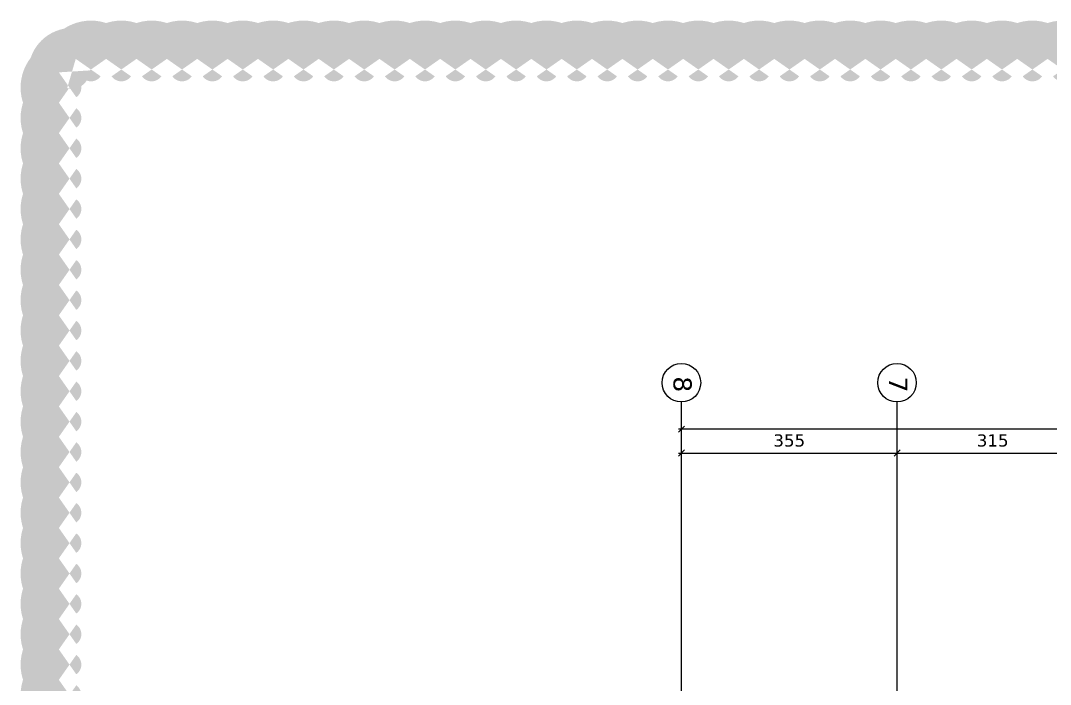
# Model space of a CAD drawing. Header units: inches. Extents: x -48 to 777, y -156 to 510.
# Drawn here: x 259.6 to 276.55, y 255.71 to 266.64 of the extents above; entities that cross this region are included whole.
import ezdxf

# ---------------------------------------------------------------- set-up
doc = ezdxf.new("R2010")
doc.units = ezdxf.units.IN
doc.header["$MEASUREMENT"] = 0
doc.layers.get('Defpoints').update_dxf_attribs({"lineweight": 5})
doc.layers.add('Str-Axes', color=8, linetype='Continuous')
doc.styles.add('ROMAND', font='verdana.ttf')
doc.dimstyles.new('M-1.100', dxfattribs={"dimtxt": 0.2, "dimasz": 0.1, "dimexe": 0.05, "dimexo": 0.05, "dimgap": 0.1, "dimtad": 1, "dimlfac": 100, "dimrnd": 0.5, "dimzin": 9, "dimdsep": 46, "dimtxsty": 'ROMAND', "dimblk": 'OBLIQUE', "dimcen": 1, "dimdle": 0.05, "dimclrd": 256, "dimclre": 256, "dimclrt": 2, "dimadec": 0, "dimazin": 0, "dimtfac": 0.666667, "dimtmove": 2, "dimatfit": 3, "dimfxl": 0.04, "dimtolj": 1, "dimtzin": 5, "dimlwd": -1, "dimlwe": -1, "dimarcsym": 0})

# ---------------------------------------------------------------- blocks, each defined once
blk = doc.blocks.new('_Oblique')
at = {"color": 0, "linetype": 'ByBlock', "lineweight": -2}
blk.add_line((-0.5, -0.5), (0.5, 0.5), dxfattribs=at)
blk = doc.blocks.new('*D1809')
at = {"layer": 'Defpoints', "color": 0, "transparency": 16777216}
for p in [(270.477, 259.911), (288.127, 259.325), (270.477, 259.156)]:
    blk.add_point(p, dxfattribs=at)
at = {"layer": 'Str-Axes', "transparency": 16777216}
for p, q in [((270.477, 259.206), (270.477, 259.961)), ((288.127, 259.375), (288.127, 259.961)), ((288.177, 259.911), (270.427, 259.911))]:
    blk.add_line(p, q, dxfattribs=at)
at = {"layer": 'Str-Axes', "transparency": 16777216, "xscale": 0.1, "yscale": 0.1, "zscale": 0.1, "rotation": 180}
blk.add_blockref('_Oblique', (270.477, 259.911), dxfattribs=at)
at = {"layer": 'Str-Axes', "transparency": 16777216, "xscale": 0.1, "yscale": 0.1, "zscale": 0.1}
blk.add_blockref('_Oblique', (288.127, 259.911), dxfattribs=at)
at = {"layer": 'Str-Axes', "color": 2, "transparency": 16777216, "insert": (279.302, 260.115), "char_height": 0.2, "attachment_point": 5, "style": 'ROMAND'}
blk.add_mtext('\\A1;1765', dxfattribs=at)
blk = doc.blocks.new('*D1815')
at = {"layer": 'Defpoints', "color": 0, "transparency": 16777216}
for p in [(277.177, 259.518), (277.177, 259.288), (274.027, 259.156)]:
    blk.add_point(p, dxfattribs=at)
at = {"layer": 'Str-Axes', "transparency": 16777216}
for p, q in [((273.977, 259.518), (277.227, 259.518)), ((274.027, 259.206), (274.027, 259.568)), ((277.177, 259.338), (277.177, 259.568))]:
    blk.add_line(p, q, dxfattribs=at)
at = {"layer": 'Str-Axes', "transparency": 16777216, "xscale": 0.1, "yscale": 0.1, "zscale": 0.1, "rotation": 180}
blk.add_blockref('_Oblique', (274.027, 259.518), dxfattribs=at)
at = {"layer": 'Str-Axes', "transparency": 16777216, "xscale": 0.1, "yscale": 0.1, "zscale": 0.1}
blk.add_blockref('_Oblique', (277.177, 259.518), dxfattribs=at)
at = {"layer": 'Str-Axes', "color": 2, "transparency": 16777216, "insert": (275.602, 259.723), "char_height": 0.2, "attachment_point": 5, "style": 'ROMAND'}
blk.add_mtext('\\A1;315', dxfattribs=at)
blk = doc.blocks.new('*D1816')
at = {"layer": 'Defpoints', "color": 0, "transparency": 16777216}
for p in [(274.027, 259.518), (270.477, 259.156), (274.027, 259.156)]:
    blk.add_point(p, dxfattribs=at)
at = {"layer": 'Str-Axes', "transparency": 16777216}
for p, q in [((270.427, 259.518), (274.077, 259.518)), ((270.477, 259.206), (270.477, 259.568)), ((274.027, 259.206), (274.027, 259.568))]:
    blk.add_line(p, q, dxfattribs=at)
at = {"layer": 'Str-Axes', "transparency": 16777216, "xscale": 0.1, "yscale": 0.1, "zscale": 0.1, "rotation": 180}
blk.add_blockref('_Oblique', (270.477, 259.518), dxfattribs=at)
at = {"layer": 'Str-Axes', "transparency": 16777216, "xscale": 0.1, "yscale": 0.1, "zscale": 0.1}
blk.add_blockref('_Oblique', (274.027, 259.518), dxfattribs=at)
at = {"layer": 'Str-Axes', "color": 2, "transparency": 16777216, "insert": (272.252, 259.723), "char_height": 0.2, "attachment_point": 5, "style": 'ROMAND'}
blk.add_mtext('\\A1;355', dxfattribs=at)

msp = doc.modelspace()

# ---------------------------------------------------------------- linework, layer by layer
at = {"color": 6, "const_width": 1}
msp.add_lwpolyline([(277.5054, 266.00679, 0.52056705), (277.0054, 266.00679, 0.52056705), (276.5054, 266.00679, 0.52056705), (276.0054, 266.00679, 0.52056705), (275.5054, 266.00679, 0.52056705), (275.0054, 266.00679, 0.52056705), (274.5054, 266.00679, 0.52056705), (274.0054, 266.00679, 0.52056705), (273.5054, 266.00679, 0.52056705), (273.0054, 266.00679, 0.52056705), (272.5054, 266.00679, 0.52056705), (272.0054, 266.00679, 0.52056705), (271.5054, 266.00679, 0.52056705), (271.0054, 266.00679, 0.52056705), (270.5054, 266.00679, 0.52056705), (270.0054, 266.00679, 0.52056705), (269.5054, 266.00679, 0.52056705), (269.0054, 266.00679, 0.52056705), (268.5054, 266.00679, 0.52056705), (268.0054, 266.00679, 0.52056705), (267.5054, 266.00679, 0.52056705), (267.0054, 266.00679, 0.52056705), (266.5054, 266.00679, 0.52056705), (266.0054, 266.00679, 0.52056705), (265.5054, 266.00679, 0.52056705), (265.0054, 266.00679, 0.52056705), (264.5054, 266.00679, 0.52056705), (264.0054, 266.00679, 0.52056705), (263.5054, 266.00679, 0.52056705), (263.0054, 266.00679, 0.52056705), (262.5054, 266.00679, 0.52056705), (262.0054, 266.00679, 0.52056705), (261.5054, 266.00679, 0.52056705), (261.0054, 266.00679, 0.52056705), (260.5054, 266.00679, 0.52056705), (260.22744, 265.78475, 0.52056705), (260.22744, 265.28475, 0.52056705), (260.22744, 264.78475, 0.52056705), (260.22744, 264.28475, 0.52056705), (260.22744, 263.78475, 0.52056705), (260.22744, 263.28475, 0.52056705), (260.22744, 262.78475, 0.52056705), (260.22744, 262.28475, 0.52056705), (260.22744, 261.78475, 0.52056705), (260.22744, 261.28475, 0.52056705), (260.22744, 260.78475, 0.52056705), (260.22744, 260.28475, 0.52056705), (260.22744, 259.78475, 0.52056705), (260.22744, 259.28475, 0.52056705), (260.22744, 258.78475, 0.52056705), (260.22744, 258.28475, 0.52056705), (260.22744, 257.78475, 0.52056705), (260.22744, 257.28475, 0.52056705), (260.22744, 256.78475, 0.52056705), (260.22744, 256.28475, 0.52056705), (260.22744, 255.78475, 0.52056705), (260.22744, 255.28475, 0.52056705), (260.22744, 254.78475, 0.52056705)], format="xyb", dxfattribs=at)
at = {"layer": 'Str-Axes', "ltscale": 0.1}
for p, q in [((270.47678, 221.25688), (270.47678, 260.35831)), ((274.02678, 221.25688), (274.02678, 260.35831))]:
    msp.add_line(p, q, dxfattribs=at)
at = {"layer": 'Str-Axes'}
for centre in [(270.47678, 260.67554), (274.02678, 260.67554)]:
    msp.add_circle(centre, 0.31723, dxfattribs=at)

# ---------------------------------------------------------------- texts
at = {"layer": 'Str-Axes', "char_height": 0.3, "width": 5.0170833, "attachment_point": 1, "rotation": 270, "style": 'ROMAND'}
for s, insert in [('\\pi2.402;8', (270.64672, 263.18286)), ('\\pi2.4059;7', (274.19672, 263.18286))]:
    msp.add_mtext(s, dxfattribs=dict(at, insert=insert))

# ---------------------------------------------------------------- dimensions: what is measured, and where the dimension line sits
at = {"layer": 'Str-Axes'}
for base, p1, p2, picture, middle in [((270.47678, 259.91129), (288.12678, 259.32479), (270.47678, 259.15577), '*D1809', (279.30178, 260.11525)), ((274.02678, 259.51835), (270.47678, 259.15577), (274.02678, 259.15577), '*D1816', (272.25178, 259.72252)), ((277.17678, 259.51835), (274.02678, 259.15577), (277.17678, 259.28762), '*D1815', (275.60178, 259.72252))]:
    dim = msp.add_linear_dim(base=base, p1=p1, p2=p2, dimstyle='M-1.100', dxfattribs=at)
    dim.commit()
    dim.dimension.update_dxf_attribs({"geometry": picture, "text_midpoint": middle})

doc.saveas('drawing.dxf')
